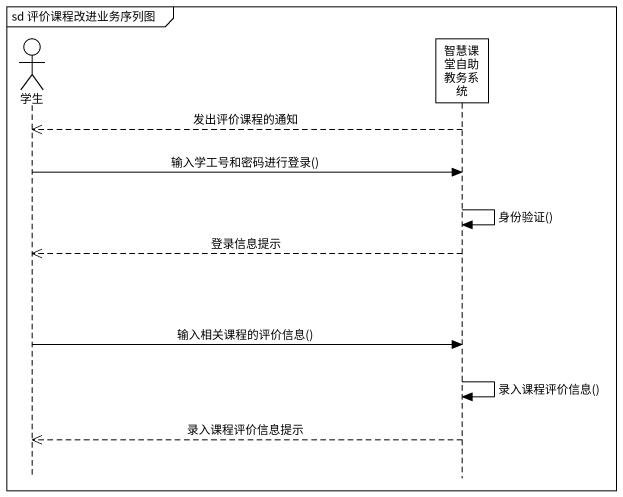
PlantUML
@startuml
mainframe sd 评价课程改进业务序列图
hide footbox
actor 学生
participant 智慧课堂自助教务系统

智慧课堂自助教务系统 -->> 学生 : 发出评价课程的通知
学生 -> 智慧课堂自助教务系统 : 输入学工号和密码进行登录()
智慧课堂自助教务系统 -> 智慧课堂自助教务系统 : 身份验证()
智慧课堂自助教务系统 -->> 学生 : 登录信息提示
学生 -> 智慧课堂自助教务系统 : 输入相关课程的评价信息()
智慧课堂自助教务系统 -> 智慧课堂自助教务系统 : 录入课程评价信息()
智慧课堂自助教务系统 -->> 学生 : 录入课程评价信息提示
@enduml
